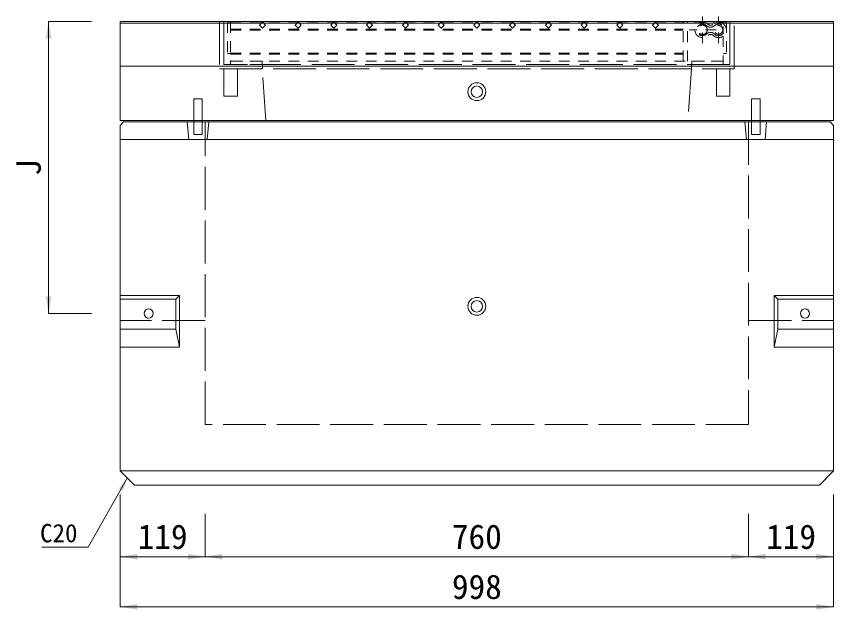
# Model space of a CAD drawing. Units: millimetres at full size. Extents: x -256 to 8822, y 144 to 6610.
# Drawn here: x 6842 to 7986, y 3506 to 4336 of the extents above; entities that cross this region are included whole.
import ezdxf
from ezdxf.enums import TextEntityAlignment as Align

# ---------------------------------------------------------------- set-up
doc = ezdxf.new("R2010")
doc.units = ezdxf.units.MM
doc.header["$LTSCALE"] = 10
for name, pattern in [('DASHED', [7.5, 6, -1.5]), ('DASHED_DOTTED', [9.25, 6, -1.5, 0.25, -1.5]), ('USER3', [2.7, 1.5, -1.2])]:
    doc.linetypes.add(name, pattern=pattern)
for name, color, linetype, lineweight in [('01-中心線', 4, 'DASHED_DOTTED', 5), ('10-グレーチング', 3, 'Continuous', 5), ('20-受枠', 2, 'Continuous', 5), ('94-UANGLE', 6, 'USER3', 5), ('KIJUN', 7, 'Continuous', 9), ('寸法線', 7, 'Continuous', 13), ('引出線', 4, 'Continuous', 13)]:
    doc.layers.add(name, color=color, linetype=linetype, lineweight=lineweight)
doc.styles.add('ＭＳ ゴシック', font='')
doc.styles.get('ＭＳ ゴシック').set_extended_font_data('MS Gothic')

# ---------------------------------------------------------------- blocks, each defined once
blk = doc.blocks.new('filled_arrow')
at = {"color": 0, "linetype": 'Continuous', "lineweight": -2}
blk.add_solid([(7.5, 1.25), (0, 0), (7.5, -1.25)], dxfattribs=at)

msp = doc.modelspace()

# ---------------------------------------------------------------- linework, layer by layer
at = {"layer": '01-中心線', "linetype": 'USER3'}
for p, q in [((7802.21, 4297.99), (7802.21, 4335.69)), ((7824.51, 4297.99), (7824.51, 4335.69)), ((7821.06, 4316.84), (7783.36, 4316.84))]:
    msp.add_line(p, q, dxfattribs=at)
at = {"layer": '10-グレーチング', "linetype": 'USER3'}
for p, q in [((7137.51, 4327.84), (7137.51, 4283.84)), ((7137.51, 4327.84), (7142.01, 4327.84)), ((7142.01, 4327.84), (7831.01, 4327.84)), ((7142.01, 4327.84), (7142.01, 4272.84)), ((7142.01, 4327.84), (7142.01, 4277.84)), ((7186.51, 4327.84), (7182.27, 4323.6)), ((7182.27, 4323.6), (7186.51, 4319.36)), ((7190.76, 4323.6), (7186.51, 4327.84)), ((7186.51, 4319.36), (7190.76, 4323.6)), ((7236.51, 4327.84), (7232.27, 4323.6)), ((7232.27, 4323.6), (7236.51, 4319.36)), ((7240.76, 4323.6), (7236.51, 4327.84)), ((7236.51, 4319.36), (7240.76, 4323.6)), ((7286.51, 4327.84), (7282.27, 4323.6)), ((7282.27, 4323.6), (7286.51, 4319.36)), ((7290.76, 4323.6), (7286.51, 4327.84)), ((7286.51, 4319.36), (7290.76, 4323.6)), ((7336.51, 4327.84), (7332.27, 4323.6)), ((7332.27, 4323.6), (7336.51, 4319.36)), ((7340.76, 4323.6), (7336.51, 4327.84)), ((7336.51, 4319.36), (7340.76, 4323.6)), ((7386.51, 4327.84), (7382.27, 4323.6)), ((7382.27, 4323.6), (7386.51, 4319.36)), ((7390.76, 4323.6), (7386.51, 4327.84)), ((7386.51, 4319.36), (7390.76, 4323.6)), ((7436.51, 4327.84), (7432.27, 4323.6)), ((7432.27, 4323.6), (7436.51, 4319.36)), ((7440.76, 4323.6), (7436.51, 4327.84)), ((7436.51, 4319.36), (7440.76, 4323.6)), ((7486.51, 4327.84), (7482.27, 4323.6)), ((7482.27, 4323.6), (7486.51, 4319.36)), ((7490.76, 4323.6), (7486.51, 4327.84)), ((7486.51, 4319.36), (7490.76, 4323.6)), ((7536.51, 4327.84), (7532.27, 4323.6)), ((7532.27, 4323.6), (7536.51, 4319.36)), ((7540.76, 4323.6), (7536.51, 4327.84)), ((7536.51, 4319.36), (7540.76, 4323.6)), ((7586.51, 4327.84), (7582.27, 4323.6)), ((7582.27, 4323.6), (7586.51, 4319.36)), ((7590.76, 4323.6), (7586.51, 4327.84)), ((7586.51, 4319.36), (7590.76, 4323.6)), ((7636.51, 4327.84), (7632.27, 4323.6)), ((7632.27, 4323.6), (7636.51, 4319.36)), ((7640.76, 4323.6), (7636.51, 4327.84)), ((7636.51, 4319.36), (7640.76, 4323.6)), ((7686.51, 4327.84), (7682.27, 4323.6)), ((7682.27, 4323.6), (7686.51, 4319.36)), ((7690.76, 4323.6), (7686.51, 4327.84)), ((7686.51, 4319.36), (7690.76, 4323.6)), ((7736.51, 4327.84), (7732.27, 4323.6)), ((7732.27, 4323.6), (7736.51, 4319.36)), ((7740.76, 4323.6), (7736.51, 4327.84)), ((7736.51, 4319.36), (7740.76, 4323.6)), ((7775.01, 4272.84), (7775.01, 4327.84)), ((7781.01, 4272.84), (7781.01, 4327.84)), ((7831.01, 4327.84), (7831.01, 4325.53)), ((7831.01, 4327.84), (7831.01, 4325.53)), ((7835.51, 4327.84), (7831.01, 4327.84)), ((7831.01, 4321.59), (7831.01, 4312.09)), ((7831.01, 4321.59), (7831.01, 4312.09)), ((7835.51, 4327.84), (7835.51, 4283.84)), ((7142.01, 4317.84), (7775.01, 4317.84)), ((7142.01, 4316.34), (7775.01, 4316.34)), ((7831.01, 4308.16), (7831.01, 4272.84)), ((7831.01, 4308.16), (7831.01, 4277.84)), ((7137.51, 4283.84), (7142.01, 4283.84)), ((7142.01, 4284.34), (7775.01, 4284.34)), ((7142.01, 4282.84), (7775.01, 4282.84)), ((7835.51, 4283.84), (7831.01, 4283.84)), ((7142.01, 4272.84), (7831.01, 4272.84)), ((7142.01, 4272.84), (7142.01, 4268.34)), ((7186.01, 4272.84), (7142.01, 4272.84)), ((7142.01, 4268.34), (7186.01, 4268.34)), ((7186.01, 4268.34), (7186.01, 4272.84)), ((7787.01, 4272.84), (7831.01, 4272.84)), ((7787.01, 4268.34), (7787.01, 4272.84)), ((7831.01, 4268.34), (7787.01, 4268.34)), ((7831.01, 4272.84), (7831.01, 4268.34))]:
    msp.add_line(p, q, dxfattribs=at)
at = {"layer": '20-受枠', "linetype": 'USER3'}
for centre, radius in [((7802.21, 4316.84), 6.5), ((7824.51, 4316.84), 6)]:
    msp.add_circle(centre, radius, dxfattribs=at)
at = {"layer": '94-UANGLE'}
for centre, radius, start, end in [((7802.21, 4316.84), 10.85, 43.62484, 316.37516), ((7802.21, 4316.84), 8.05, 42.08353, 317.91647), ((7813.36, 4328.92), 8.45, 232.23503, 307.76497), ((7813.36, 4328.92), 5.65, 234.31952, 305.68048), ((7824.51, 4316.84), 10.85, 223.62484, 136.37516), ((7824.51, 4316.84), 8.05, 222.08353, 137.91647), ((7813.36, 4304.77), 8.45, 52.23503, 127.76497), ((7813.36, 4304.77), 5.65, 54.31952, 125.68048)]:
    msp.add_arc(centre, radius, start, end, dxfattribs=at)
at = {"layer": 'KIJUN', "lineweight": 5}
msp.add_line((6987.51, 4326.08), (7985.51, 4326.08), dxfattribs=at)
at = {"layer": 'KIJUN'}
for p, q in [((6987.51, 4266.08), (7985.51, 4266.08)), ((6987.51, 4163.34), (7985.51, 4163.34)), ((6987.51, 3700.34), (7985.51, 3700.34))]:
    msp.add_line(p, q, dxfattribs=at)
at = {"layer": 'KIJUN', "linetype": 'DASHED'}
for p, q in [((7106.51, 3910.34), (6987.51, 3910.34)), ((7866.51, 3910.34), (7985.51, 3910.34))]:
    msp.add_line(p, q, dxfattribs=at)
at = {"layer": 'KIJUN', "lineweight": 20}
for points in [[(7985.51, 4190.34), (7985.51, 4328.34), (6987.51, 4328.34), (6987.51, 4190.34)], [(7985.51, 4183.34), (7980.51, 4188.34), (6992.51, 4188.34), (6987.51, 4183.34), (6987.51, 3700.34), (7007.51, 3680.34), (7965.51, 3680.34), (7985.51, 3700.34)]]:
    msp.add_lwpolyline(points, close=True, dxfattribs=at)
at = {"layer": 'KIJUN', "linetype": 'DASHED'}
for points in [[(7132.51, 4328.34), (7126.51, 4328.34), (7126.51, 4262.34), (7846.51, 4262.34), (7846.51, 4328.34), (7840.51, 4328.34), (7840.51, 4268.34), (7132.51, 4268.34)], [(7132.51, 4262.34), (7151.51, 4262.34), (7151.51, 4224.34), (7132.51, 4224.34)], [(7840.51, 4262.34), (7821.51, 4262.34), (7821.51, 4224.34), (7840.51, 4224.34)], [(7102.51, 4220.34), (7090.51, 4220.34), (7090.51, 4170.34), (7102.51, 4170.34)], [(7882.51, 4220.34), (7870.51, 4220.34), (7870.51, 4170.34), (7882.51, 4170.34)], [(7081.51, 4188.34), (7111.51, 4188.34), (7109.51, 4163.34), (7083.51, 4163.34)], [(7891.51, 4188.34), (7861.51, 4188.34), (7863.51, 4163.34), (7889.51, 4163.34)]]:
    msp.add_lwpolyline(points, close=True, dxfattribs=at)
for points in [[(7786.51, 4268.34), (7786.51, 4262.34), (7781.51, 4190.34), (7191.51, 4190.34), (7186.51, 4262.34), (7186.51, 4268.34)], [(7866.51, 4188.34), (7866.51, 3765.34), (7106.51, 3765.34), (7106.51, 4188.34)]]:
    msp.add_lwpolyline(points, dxfattribs=at)
at = {"layer": 'KIJUN'}
for points in [[(7070.51, 3945.34), (6987.51, 3945.34), (6987.51, 3940.34), (7065.51, 3940.34), (7070.51, 3945.34), (7070.51, 3873.34), (6987.51, 3873.34), (6987.51, 3898.34), (7065.51, 3898.34), (7070.51, 3873.34)], [(7902.51, 3945.34), (7985.51, 3945.34), (7985.51, 3940.34), (7907.51, 3940.34), (7902.51, 3945.34), (7902.51, 3873.34), (7985.51, 3873.34), (7985.51, 3898.34), (7907.51, 3898.34), (7902.51, 3873.34)]]:
    msp.add_lwpolyline(points, dxfattribs=at)
for points in [[(6987.51, 3940.34), (7065.51, 3940.34), (7065.51, 3898.34), (6987.51, 3898.34)], [(7985.51, 3940.34), (7907.51, 3940.34), (7907.51, 3898.34), (7985.51, 3898.34)]]:
    msp.add_lwpolyline(points, close=True, dxfattribs=at)
at = {"layer": 'KIJUN', "color": 3, "lineweight": 5}
for centre, radius in [((7486.51, 4230.34), 12.5), ((7486.51, 4230.34), 8), ((7486.51, 3930.34), 12.5), ((7486.51, 3930.34), 8)]:
    msp.add_circle(centre, radius, dxfattribs=at)
at = {"layer": 'KIJUN'}
for centre in [(7027.51, 3920.34), (7945.51, 3920.34)]:
    msp.add_circle(centre, 6.35, dxfattribs=at)
at = {"layer": '寸法線'}
for p, q in [((6887.51, 3920.34), (6887.51, 4328.34)), ((6947.51, 4328.34), (6887.51, 4328.34)), ((6947.51, 3920.34), (6887.51, 3920.34)), ((6987.51, 3667.34), (6987.51, 3580.34)), ((6987.51, 3660.34), (6987.51, 3510.34)), ((7985.51, 3667.34), (7985.51, 3580.34)), ((7985.51, 3660.34), (7985.51, 3510.34)), ((7106.51, 3640.34), (7106.51, 3580.34)), ((7106.51, 3640.34), (7106.51, 3580.34)), ((7866.51, 3640.34), (7866.51, 3580.34)), ((7866.51, 3640.34), (7866.51, 3580.34)), ((6987.51, 3580.34), (7106.51, 3580.34)), ((7106.51, 3580.34), (7866.51, 3580.34)), ((7866.51, 3580.34), (7985.51, 3580.34)), ((6987.51, 3510.34), (7985.51, 3510.34))]:
    msp.add_line(p, q, dxfattribs=at)
at = {"layer": '引出線', "lineweight": 9}
msp.add_lwpolyline([(6997.51, 3690.34), (6942.91, 3593.69), (6878.02, 3593.69)], dxfattribs=at)

# ---------------------------------------------------------------- block references
at = {"layer": '寸法線', "xscale": 3.2, "yscale": 3.2}
for p, rotation in [((6887.51, 4328.34), 270), ((6887.51, 3920.34), 90), ((7106.51, 3580.34), 180), ((7866.51, 3580.34), 180), ((7985.51, 3580.34), 180), ((7985.51, 3510.34), 180)]:
    msp.add_blockref('filled_arrow', p, dxfattribs=dict(at, rotation=rotation))
for p in [(6987.51, 3580.34), (7106.51, 3580.34), (7866.51, 3580.34), (6987.51, 3510.34)]:
    msp.add_blockref('filled_arrow', p, dxfattribs=at)
at = {"layer": '引出線', "lineweight": 9, "xscale": 2.4, "yscale": 2.4, "rotation": 240.5}
msp.add_blockref('filled_arrow', (6997.51, 3690.34), dxfattribs=at)

# ---------------------------------------------------------------- texts
at = {"layer": '寸法線', "style": 'ＭＳ ゴシック'}
msp.add_text('J', height=34.18, rotation=90, dxfattribs=at).set_placement((6859.51, 4124.34), align=Align.MIDDLE_CENTER)
for s, p in [('119', (7047.01, 3608.34)), ('760', (7486.51, 3608.34)), ('119', (7926.01, 3608.34)), ('998', (7486.51, 3538.34))]:
    msp.add_text(s, height=34.18, dxfattribs=at).set_placement(p, align=Align.MIDDLE_CENTER)
at = {"layer": '引出線', "style": 'ＭＳ ゴシック'}
msp.add_text('C20', height=25.63, dxfattribs=at).set_placement((6927.91, 3626.09), align=Align.TOP_RIGHT)

doc.saveas('drawing.dxf')
